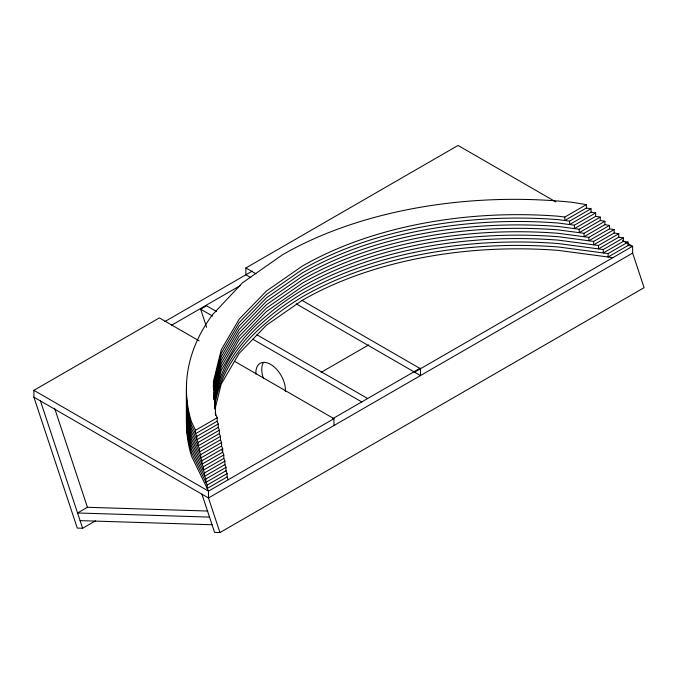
<?xml version="1.0" encoding="UTF-8"?>
<svg xmlns="http://www.w3.org/2000/svg" width="678" height="678" viewBox="0 0 678 678"><rect width="100%" height="100%" fill="white"/><g stroke="black" fill="none" stroke-linecap="round" stroke-linejoin="round"><path stroke-width="1.02" d="M213.324 388.647L221.231 356.67L239.139 326.059L266.429 297.862L302.193 273.014A304.719 175.924 0 0 1 558.384 223.062L574.419 225.189L595.648 212.934L595.648 216.35L574.419 228.613L574.419 225.189M213.824 390.062L221.231 360.086L239.139 329.474L266.429 301.278L302.193 276.429A304.719 175.924 0 0 1 558.384 226.486L579.232 229.249L600.276 217.104L600.276 220.519L579.232 232.664L579.232 229.249M213.824 393.486L221.231 363.501L239.139 332.89L266.429 304.693L302.193 279.853A304.719 175.924 0 0 1 558.384 229.901L584.046 233.308L604.895 221.265L604.895 224.681L584.046 236.724L584.046 233.308M213.824 396.901L221.231 366.917L239.139 336.313L266.429 308.109L302.193 283.268A304.719 175.924 0 0 1 558.384 233.317L588.851 237.359L609.522 225.427L609.522 228.842L588.851 240.775L588.851 237.359M214.07 399.317L221.231 370.332L239.139 339.729L266.429 311.524L302.193 286.684A304.719 175.924 0 0 1 558.384 236.732L593.665 241.419L614.149 229.596L614.149 233.012L593.665 244.834L593.665 241.419M214.562 400.732C221.452 350.916 261.454 315.033 302.193 290.099A304.719 175.924 0 0 1 558.384 240.148L598.479 245.47L618.768 233.757L618.768 237.173L598.479 248.885L598.479 245.47M214.562 404.156C221.452 354.34 261.454 318.448 302.193 293.515A304.719 175.924 0 0 1 558.384 243.563L603.293 249.529L623.396 237.919L623.396 241.334L603.293 252.945L603.293 249.529M214.562 407.571C221.452 357.755 261.454 321.864 302.193 296.93A304.719 175.924 0 0 1 558.384 246.987L608.107 253.58L628.023 242.088L628.023 245.504L608.107 257.004L608.107 253.58M215.053 408.987L221.231 384.002L239.139 353.399L266.429 325.194L302.193 300.354A304.719 175.924 0 0 1 558.384 250.402L612.912 257.64M95.445 520.857L82.623 528.264L77.275 528.094L33.9 397.172L33.9 390.333L159.372 317.897L199.137 340.856M250.792 277.616L245.877 274.785L245.877 267.954L458.057 145.448L555.858 201.917M164.839 321.575L252.284 271.09M171.381 325.355L240.588 285.396M206.612 327.288L200.663 309.21L206.578 305.786L216.646 311.583M217.155 417.792L217.155 421.208L195.552 433.683L195.552 430.259L217.155 417.792L215.68 414.089L213.324 381.816L221.231 349.831L239.139 319.228L266.429 291.023L302.193 266.183A304.719 175.924 0 0 1 558.384 216.231L564.791 217.079L586.394 204.612L586.394 208.027L564.791 220.503L564.791 217.079M218.257 423.987L218.257 427.403L196.84 439.768L196.84 436.352L218.257 423.987L217.155 421.208M569.605 221.138L591.021 208.773L591.021 212.189L569.605 224.554L569.605 221.138L558.384 219.647A304.719 175.924 0 0 0 302.193 269.598L266.429 294.438L239.139 322.643L221.231 353.246L213.324 385.231L213.706 390.435M219.367 430.183L219.367 433.598L198.137 445.853L198.137 442.437L219.367 430.183L218.257 427.403M207.782 511.043L87.428 507.288L77.563 512.983L209.536 517.102M321.109 372.375L368.73 344.882M220.469 436.378L220.469 439.793L199.434 451.938L199.434 448.522L220.469 436.378L219.367 433.598M221.579 442.573L221.579 445.988L200.722 458.031L200.722 454.607L221.579 442.573L220.469 439.793M222.689 448.768L222.689 452.184L202.019 464.116L202.019 460.701L222.689 448.768L221.579 445.988M223.791 454.963L223.791 458.379L203.315 470.201L203.315 466.786L223.791 454.963L221.909 450.226M224.901 461.159L224.901 464.574L204.603 476.287L204.603 472.871L224.901 461.159L223.791 458.379M226.003 467.354L226.003 470.769L205.9 482.38L205.9 478.956L226.003 467.354L224.901 464.574M227.113 473.549L227.113 476.965L207.197 488.465L207.197 485.05L227.113 473.549L226.003 470.769M332.83 418.614L420.318 368.112M333.957 425.53L333.957 418.69L208.485 491.135L33.9 390.333M414.546 372.163L632.642 246.25L632.642 253.08L644.1 287.667L219.943 532.552L214.595 532.383L201.942 494.186M632.642 253.08L208.485 497.966L33.9 397.172M80.089 520.628L212.061 524.747M586.394 204.612L571.978 202.281A327.949 189.34 0 0 0 282.472 254.792L242.41 282.862L212.383 314.838A327.949 189.34 0 0 0 191.518 421.936L195.552 430.259M586.394 208.027L591.021 208.773M591.021 212.189L595.648 212.934M595.648 216.35L600.276 217.104M600.276 220.519L604.895 221.265M604.895 224.681L609.522 225.427M609.522 228.842L614.149 229.596M614.149 233.012L618.768 233.757M618.768 237.173L623.396 237.919M623.396 241.334L628.023 242.088M628.023 245.504L632.642 246.25L622.59 240.444M245.877 267.954L255.92 273.743M302.108 300.413L420.47 368.747L420.47 375.578L296.218 303.846M256.911 334.762L367.654 398.511M200.663 309.21L212.553 316.058M252.826 339.237L361.738 401.927M234.52 361.281L333.957 418.69M196.84 436.352L191.518 425.352A327.949 189.34 0 0 1 186.535 387.028M198.137 442.437L191.518 428.767A327.949 189.34 0 0 1 186.535 390.443M199.434 448.522L191.518 432.183A327.949 189.34 0 0 1 186.535 393.859M200.722 454.607L191.518 435.607A327.949 189.34 0 0 1 186.535 397.283M202.019 460.701L191.518 439.022A327.949 189.34 0 0 1 186.535 400.698M203.315 466.786L191.518 442.437A327.949 189.34 0 0 1 186.535 404.113M204.603 472.871L191.518 445.853A327.949 189.34 0 0 1 186.535 407.529M205.9 478.956L191.518 449.268A327.949 189.34 0 0 1 186.535 410.944M207.197 485.05L191.518 452.692A327.949 189.34 0 0 1 186.535 414.36M227.113 476.965L228.215 479.744M219.943 532.552L208.485 497.966L208.485 491.135L191.518 456.108A327.949 189.34 0 0 1 186.535 417.784M54.621 408.258L87.428 507.288M40.451 400.952L82.623 528.264M213.934 393.562L214.392 399.808M214.621 402.927L214.994 408.139M215.299 412.3L215.528 415.428M213.934 396.977L214.163 400.096M214.621 406.351L214.765 408.427M255.877 374.18A20.925 12.077 60 0 1 270.717 364.425A20.925 12.077 60 0 1 285.379 391.409M263.505 378.578A20.925 12.077 60 0 1 263.234 362.908"/></g></svg>
